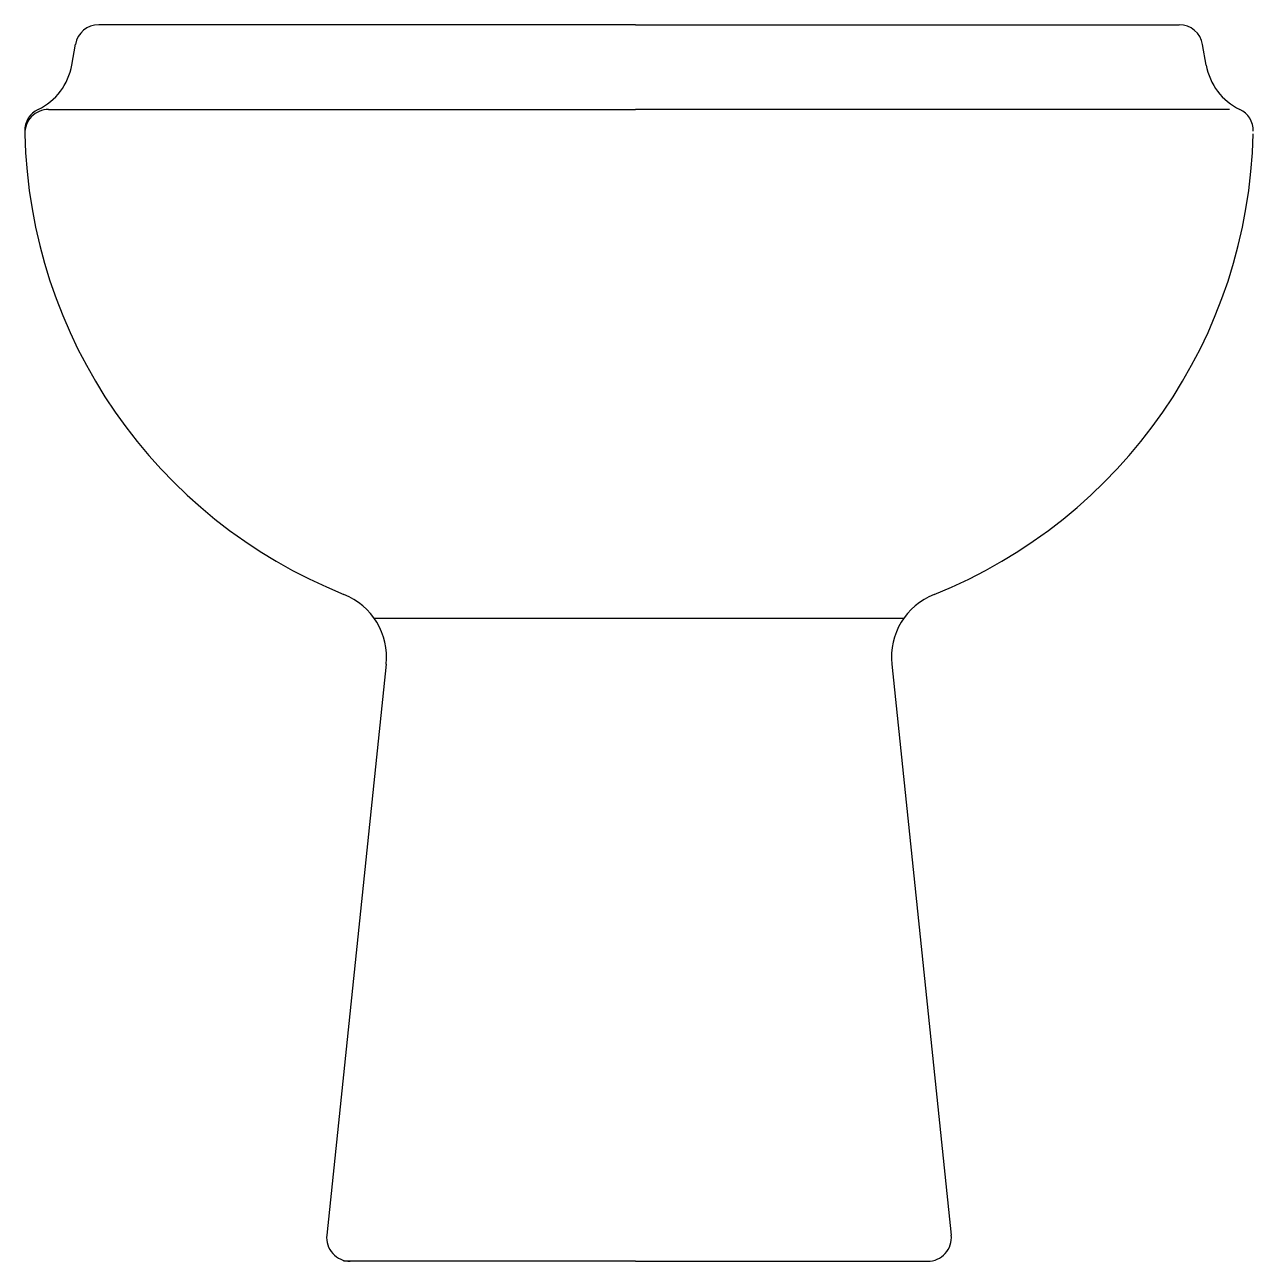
# Model space of a CAD drawing. Extents: x 1459 to 1821, y 1395 to 1760.
import ezdxf

# ---------------------------------------------------------------- set-up
doc = ezdxf.new("R2010")
doc.units = 0
doc.header["$LTSCALE"] = 50
doc.layers.add('FINA', color=6, linetype='CONTINUOUS')
doc.layers.add('GROSSA', color=3, linetype='CONTINUOUS')

msp = doc.modelspace()

# ---------------------------------------------------------------- linework, layer by layer
at = {"layer": 'FINA', "color": 0, "linetype": 'CONTINUOUS'}
msp.add_line((1561.75, 1584.74), (1718.24, 1584.74), dxfattribs=at)
at = {"layer": 'GROSSA', "color": 0, "linetype": 'CONTINUOUS'}
for p, q in [((1638.99, 1759.86), (1480.5, 1759.86)), ((1638.99, 1759.86), (1799.49, 1759.86)), ((1472.53, 1747.97), (1473.61, 1754.08)), ((1807.46, 1747.97), (1806.39, 1754.02)), ((1465.64, 1734.84), (1638.99, 1734.84)), ((1814.35, 1734.84), (1638.99, 1734.84)), ((1565.35, 1571.07), (1547.8, 1402.59)), ((1714.64, 1571.07), (1732.19, 1402.59)), ((1638.99, 1394.86), (1552.76, 1394.86)), ((1638.99, 1394.86), (1725.23, 1394.86))]:
    msp.add_line(p, q, dxfattribs=at)
for centre, radius, start, end in [((1480.5, 1752.86), 7, 90, 169.9978), ((1799.49, 1752.86), 7, 9.5644, 90), ((1454.8, 1751.09), 18, 295.6721, 350.0032), ((1825.19, 1751.09), 18, 189.9968, 244.3279), ((1465.62, 1728.56), 7, 115.5979, 180.9754), ((1465.64, 1727.84), 7, 90, 181.2543), ((1814.36, 1728.56), 7, 359.0333, 64.3188), ((1608.61, 1730.98), 150, 181.2578, 248.1937), ((1671.38, 1730.97), 150, 291.8077, 358.7441), ((1545.46, 1573.14), 20, 354.0508, 68.198), ((1734.53, 1573.14), 20, 111.7959, 185.9369), ((1554.76, 1401.86), 7, 174.0425, 270), ((1725.23, 1401.86), 7, 270, 5.9575)]:
    msp.add_arc(centre, radius, start, end, dxfattribs=at)

doc.saveas('drawing.dxf')
